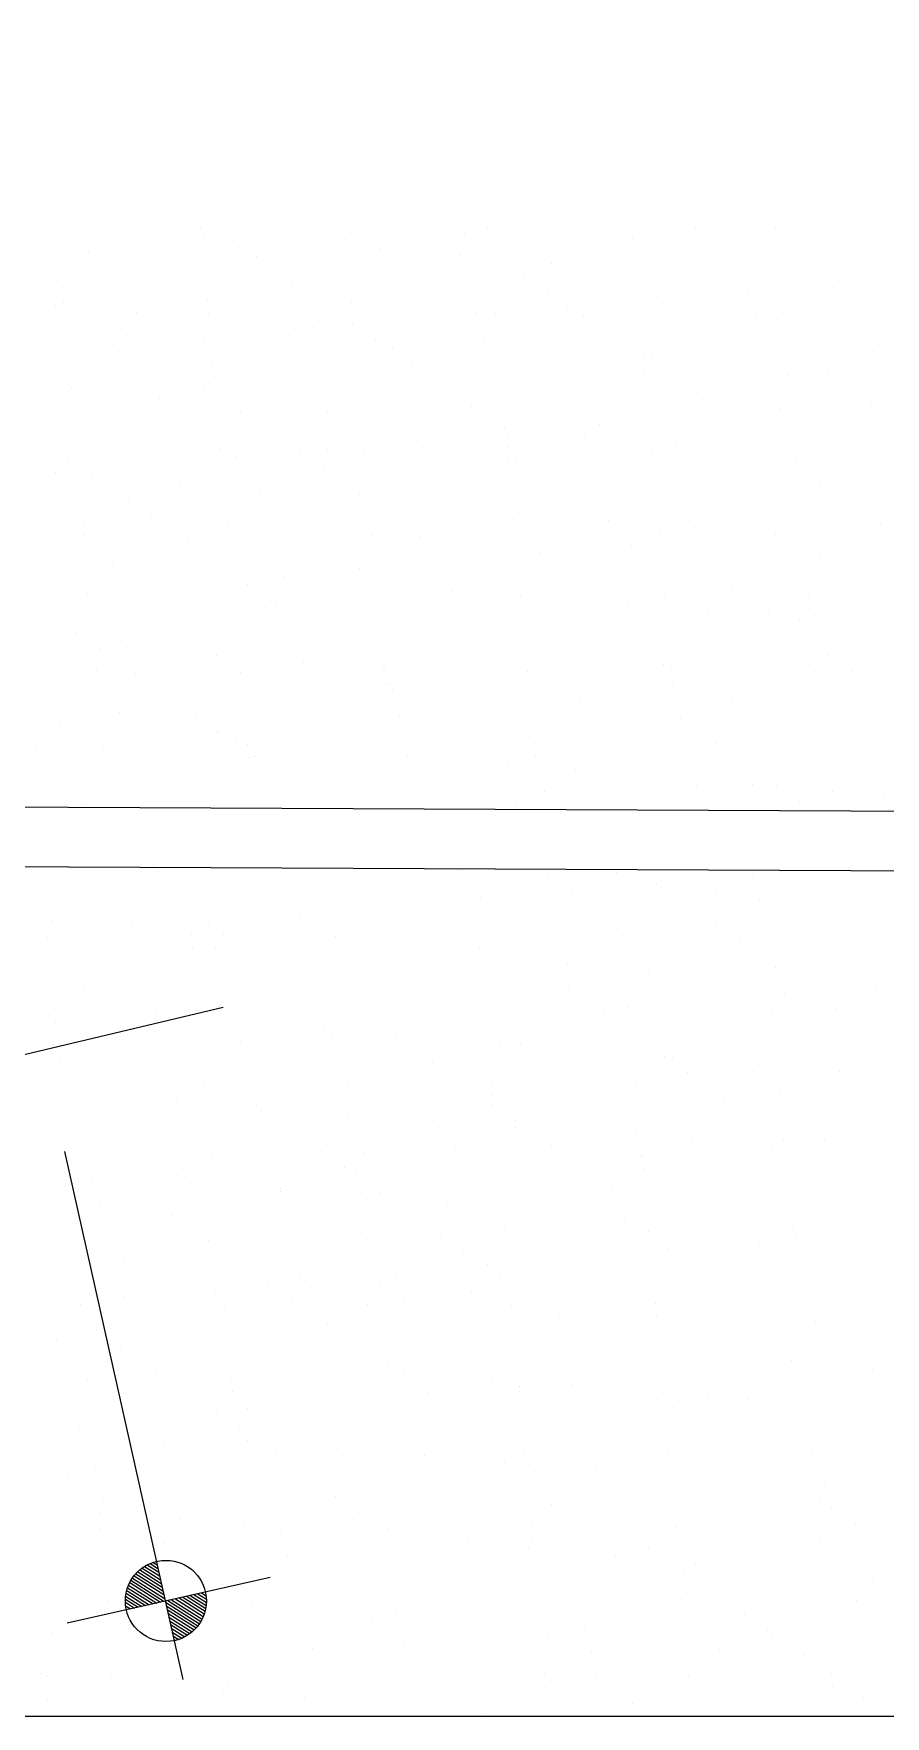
# Model space of a CAD drawing. Header units: millimetres. Extents: x 98 to 155, y -181 to 127.
# Drawn here: x 107.643 to 109.061, y 123.112 to 125.912 of the extents above; entities that cross this region are included whole.
import ezdxf
from ezdxf.enums import TextEntityAlignment as Align
from ezdxf.xclip import XClip

# ---------------------------------------------------------------- set-up
doc = ezdxf.new("R2010")
doc.units = ezdxf.units.MM
doc.header["$LTSCALE"] = 15
doc.header["$XCLIPFRAME"] = 2
doc.linetypes.add('ACAD_ISO07W100', pattern=[3, 0, -3])
doc.linetypes.add('HIDDEN', pattern=[0.375, 0.25, -0.125])
doc.layers.get('0').update_dxf_attribs({"color": 250})
for name, color, linetype in [('A-MURO BAJO', 250, 'Continuous'), ('A-PROYECCIONES', 250, 'HIDDEN'), ('DLP_VERDE', 250, 'Continuous')]:
    doc.layers.add(name, color=color, linetype=linetype)
doc.styles.add('R80', font='ARIALN.TTF', dxfattribs={"height": 2.03})

# ---------------------------------------------------------------- blocks, each defined once
blk = doc.blocks.new('A$C9f73720c')
at = {"linetype": 'Continuous'}
h = blk.add_hatch(dxfattribs=at)
h.set_pattern_fill('_USER', color=256, scale=0.0045, angle=45.009, style=0, pattern_type=0)
h.set_pattern_definition([(45.00902432, (1630.82128, 1322.0131515), (-0.003182365118, 0.003181362805), [])])
h.paths.add_polyline_path([(37.418, 128.5202), (37.4855, 128.5202, 0.409209), (37.418, 128.5865)])
h.paths.add_polyline_path([(37.3505, 128.5201, 0.004279), (37.3505, 128.519, 0.414214), (37.4181, 128.4515), (37.418, 128.5202)])
for p, q in [((37.4181, 128.3413, 0), (37.418, 128.6874, 0)), ((38.1845, 128.5203, 0), (37.2845, 128.5201, 0))]:
    blk.add_line(p, q)
blk.add_circle((37.418, 128.519, 0), 0.0675, dxfattribs=at)
at = {"layer": 'A-MURO BAJO', "ltscale": 0.5}
for p, q in [((38.6806, 135.043, 0), (36.6799, 126.098, 0)), ((38.0458, 125.7916, 0), (40.0797, 134.6873, 0)), ((40.1766, 134.6627, 0), (38.1545, 125.8181, 0))]:
    blk.add_line(p, q, dxfattribs=at)
at = {"layer": 'A-PROYECCIONES'}
blk.add_line((38.8761, 87.8303, 0), (38.1838, 142.0709, 0), dxfattribs=at)
at = {"layer": 'DLP_VERDE', "linetype": 'Continuous'}
for p, q in [((37.3007, 128.7473), (37.3007, 128.7473)), ((37.3398, 128.7401), (37.3398, 128.7401)), ((37.3451, 128.7492), (37.3451, 128.7492)), ((37.4086, 128.7164), (37.4086, 128.7164)), ((37.6897, 128.6644), (37.6897, 128.6644)), ((37.3136, 128.6306), (37.3136, 128.6306)), ((37.3188, 128.6341), (37.3188, 128.6341)), ((37.4176, 128.6169), (37.4176, 128.6169)), ((37.4396, 128.614), (37.4396, 128.614)), ((37.6553, 128.6329), (37.6553, 128.6329)), ((37.7403, 128.6172), (37.7403, 128.6172)), ((37.9002, 128.6241), (37.9002, 128.6241)), ((37.9446, 128.6261), (37.9446, 128.6261)), ((37.9725, 128.614), (37.9725, 128.614)), ((37.2844, 128.6025), (37.2844, 128.6025)), ((37.2944, 128.5959), (37.2944, 128.5959)), ((37.3273, 128.5991), (37.3273, 128.5991)), ((37.4427, 128.6029), (37.4427, 128.6029)), ((37.4872, 128.6061), (37.4872, 128.6061)), ((37.5316, 128.608), (37.5316, 128.608)), ((37.5586, 128.5984), (37.5586, 128.5984)), ((37.5861, 128.5947), (37.5861, 128.5947)), ((37.6016, 128.5837), (37.6016, 128.5837)), ((37.6626, 128.5847), (37.6626, 128.5847)), ((37.7324, 128.5954), (37.7324, 128.5954)), ((37.8807, 128.6024), (37.8807, 128.6024)), ((38.0242, 128.5942), (38.0242, 128.5942)), ((37.6846, 128.5818), (37.6846, 128.5818)), ((37.8036, 128.5661), (37.8036, 128.5661)), ((37.2307, 128.5533), (37.2307, 128.5533)), ((37.8827, 128.5318), (37.8827, 128.5318)), ((37.9076, 128.5524), (37.9076, 128.5524)), ((37.9297, 128.5495), (37.9297, 128.5495)), ((38.0487, 128.5339), (38.0487, 128.5339)), ((38.2192, 128.5306), (38.2192, 128.5306)), ((37.5118, 128.5014), (37.5118, 128.5014)), ((37.8483, 128.5002), (37.8483, 128.5002)), ((38.1527, 128.5202), (38.1527, 128.5202)), ((38.1747, 128.5173), (38.1747, 128.5173)), ((38.2937, 128.5016), (38.2937, 128.5016)), ((38.4997, 128.501), (38.4997, 128.501)), ((37.9268, 128.476), (37.9268, 128.476)), ((38.0867, 128.483), (38.0867, 128.483)), ((38.1311, 128.4849), (38.1311, 128.4849)), ((38.1655, 128.4813), (38.1655, 128.4813)), ((38.3398, 128.494), (38.3398, 128.494)), ((38.3977, 128.4879), (38.3977, 128.4879)), ((38.4197, 128.485), (38.4197, 128.485)), ((37.2509, 128.4581), (37.2509, 128.4581)), ((37.2607, 128.4469), (37.2607, 128.4469)), ((37.3051, 128.4488), (37.3051, 128.4488)), ((37.3972, 128.4588), (37.3972, 128.4588)), ((37.4774, 128.4699), (37.4774, 128.4699)), ((37.5138, 128.458), (37.5138, 128.458)), ((37.5455, 128.4658), (37.5455, 128.4658)), ((37.6737, 128.4649), (37.6737, 128.4649)), ((37.689, 128.4576), (37.689, 128.4576)), ((37.7181, 128.4669), (37.7181, 128.4669)), ((37.7946, 128.451), (37.7946, 128.451)), ((37.8353, 128.4583), (37.8353, 128.4583)), ((37.9835, 128.4653), (37.9835, 128.4653)), ((38.127, 128.4571), (38.127, 128.4571)), ((38.2733, 128.4578), (38.2733, 128.4578)), ((38.4216, 128.4648), (38.4216, 128.4648)), ((38.5387, 128.4693), (38.5387, 128.4693)), ((38.565, 128.4566), (38.565, 128.4566)), ((38.6427, 128.4557), (38.6427, 128.4557)), ((37.4236, 128.4206), (37.4236, 128.4206)), ((38.4466, 128.4294), (38.4466, 128.4294)), ((38.8506, 128.4191), (38.8506, 128.4191)), ((37.2434, 128.3997), (37.2434, 128.3997)), ((37.2654, 128.3968), (37.2654, 128.3968)), ((38.0757, 128.3991), (38.0757, 128.3991)), ((38.4122, 128.3979), (38.4122, 128.3979)), ((38.7963, 128.4134), (38.7963, 128.4134)), ((37.3844, 128.3812), (37.3844, 128.3812)), ((37.4884, 128.3675), (37.4884, 128.3675)), ((37.5105, 128.3646), (37.5105, 128.3646)), ((37.7048, 128.3687), (37.7048, 128.3687)), ((38.0413, 128.3675), (38.0413, 128.3675)), ((38.7426, 128.3642), (38.7426, 128.3642)), ((38.8777, 128.3737), (38.8777, 128.3737)), ((39.0212, 128.3654), (39.0212, 128.3654)), ((37.3338, 128.3383), (37.3338, 128.3383)), ((37.6295, 128.3489), (37.6295, 128.3489)), ((37.6704, 128.3372), (37.6704, 128.3372)), ((37.7335, 128.3352), (37.7335, 128.3352)), ((37.7555, 128.3323), (37.7555, 128.3323)), ((38.1133, 128.3348), (38.1133, 128.3348)), ((38.2732, 128.3418), (38.2732, 128.3418)), ((38.3176, 128.3437), (38.3176, 128.3437)), ((38.3585, 128.3486), (38.3585, 128.3486)), ((38.5263, 128.3528), (38.5263, 128.3528)), ((37.2103, 128.3293), (37.2103, 128.3293)), ((37.2994, 128.3068), (37.2994, 128.3068)), ((37.3538, 128.321), (37.3538, 128.321)), ((37.4472, 128.3057), (37.4472, 128.3057)), ((37.4916, 128.3077), (37.4916, 128.3077)), ((37.5001, 128.3217), (37.5001, 128.3217)), ((37.6483, 128.3287), (37.6483, 128.3287)), ((37.7003, 128.3168), (37.7003, 128.3168)), ((37.7918, 128.3205), (37.7918, 128.3205)), ((37.8602, 128.3238), (37.8602, 128.3238)), ((37.8745, 128.3167), (37.8745, 128.3167)), ((37.9046, 128.3257), (37.9046, 128.3257)), ((37.9381, 128.3212), (37.9381, 128.3212)), ((37.9875, 128.3183), (37.9875, 128.3183)), ((38.0864, 128.3282), (38.0864, 128.3282)), ((38.2299, 128.32), (38.2299, 128.32)), ((38.3761, 128.3207), (38.3761, 128.3207)), ((38.5244, 128.3277), (38.5244, 128.3277)), ((38.8276, 128.3097), (38.8276, 128.3097)), ((39.0237, 128.3123), (39.0237, 128.3123)), ((37.2873, 128.2988), (37.2873, 128.2988)), ((37.6166, 128.2879), (37.6166, 128.2879)), ((37.9785, 128.303), (37.9785, 128.303)), ((38.0005, 128.3001), (38.0005, 128.3001)), ((38.1195, 128.2844), (38.1195, 128.2844)), ((38.9316, 128.296), (38.9316, 128.296)), ((38.9537, 128.2931), (38.9537, 128.2931)), ((38.9893, 128.2808), (38.9893, 128.2808)), ((39.0371, 128.2779), (39.0371, 128.2779)), ((39.0726, 128.2774), (39.0726, 128.2774)), ((39.0815, 128.2798), (39.0815, 128.2798)), ((39.2902, 128.289), (39.2902, 128.289)), ((37.2457, 128.2575), (37.2457, 128.2575)), ((38.2235, 128.2707), (38.2235, 128.2707)), ((38.2456, 128.2678), (38.2456, 128.2678)), ((38.2687, 128.2664), (38.2687, 128.2664)), ((38.3645, 128.2521), (38.3645, 128.2521)), ((38.6052, 128.2652), (38.6052, 128.2652)), ((38.8772, 128.2709), (38.8772, 128.2709)), ((39.1766, 128.2637), (39.1766, 128.2637)), ((39.1987, 128.2608), (39.1987, 128.2608)), ((39.3065, 128.2619), (39.3065, 128.2619)), ((37.8977, 128.236), (37.8977, 128.236)), ((38.2343, 128.2348), (38.2343, 128.2348)), ((38.4685, 128.2385), (38.4685, 128.2385)), ((38.4906, 128.2356), (38.4906, 128.2356)), ((38.8323, 128.2295), (38.8323, 128.2295)), ((38.9355, 128.2315), (38.9355, 128.2315)), ((38.9806, 128.2366), (38.9806, 128.2366)), ((39.124, 128.2283), (39.124, 128.2283)), ((39.2703, 128.229), (39.2703, 128.229)), ((39.3177, 128.2452), (39.3177, 128.2452)), ((39.4186, 128.236), (39.4186, 128.236)), ((39.4217, 128.2315), (39.4217, 128.2315)), ((39.4437, 128.2286), (39.4437, 128.2286)), ((39.5621, 128.2278), (39.5621, 128.2278)), ((37.3132, 128.1922), (37.3132, 128.1922)), ((37.5268, 128.2056), (37.5268, 128.2056)), ((37.7512, 128.1916), (37.7512, 128.1916)), ((37.8633, 128.2045), (37.8633, 128.2045)), ((38.1892, 128.1911), (38.1892, 128.1911)), ((38.2998, 128.1936), (38.2998, 128.1936)), ((38.4597, 128.2006), (38.4597, 128.2006)), ((38.5041, 128.2026), (38.5041, 128.2026)), ((38.5514, 128.2159), (38.5514, 128.2159)), ((39.5627, 128.2129), (39.5627, 128.2129)), ((39.5876, 128.21), (39.5876, 128.21)), ((39.6667, 128.1992), (39.6667, 128.1992)), ((37.1559, 128.1753), (37.1559, 128.1753)), ((37.1649, 128.1851), (37.1649, 128.1851)), ((37.2103, 128.164), (37.2103, 128.164)), ((37.4566, 128.1839), (37.4566, 128.1839)), ((37.4924, 128.1741), (37.4924, 128.1741)), ((37.6029, 128.1846), (37.6029, 128.1846)), ((37.6337, 128.1646), (37.6337, 128.1646)), ((37.6781, 128.1665), (37.6781, 128.1665)), ((37.8868, 128.1756), (37.8868, 128.1756)), ((37.8947, 128.1834), (37.8947, 128.1834)), ((38.0409, 128.1841), (38.0409, 128.1841)), ((38.0467, 128.1826), (38.0467, 128.1826)), ((38.0911, 128.1845), (38.0911, 128.1845)), ((38.1805, 128.1856), (38.1805, 128.1856)), ((38.3327, 128.1829), (38.3327, 128.1829)), ((38.479, 128.1835), (38.479, 128.1835)), ((39.2167, 128.1796), (39.2167, 128.1796)), ((39.5532, 128.1784), (39.5532, 128.1784)), ((37.2207, 128.1465), (37.2207, 128.1465)), ((37.2651, 128.1485), (37.2651, 128.1485)), ((37.3143, 128.1503), (37.3143, 128.1503)), ((37.3363, 128.1474), (37.3363, 128.1474)), ((37.4738, 128.1576), (37.4738, 128.1576)), ((37.8096, 128.1552), (37.8096, 128.1552)), ((38.8458, 128.1492), (38.8458, 128.1492)), ((39.1823, 128.1481), (39.1823, 128.1481)), ((39.2236, 128.1367), (39.2236, 128.1367)), ((39.268, 128.1387), (39.268, 128.1387)), ((39.4767, 128.1478), (39.4767, 128.1478)), ((39.6365, 128.1548), (39.6365, 128.1548)), ((37.4387, 128.1248), (37.4387, 128.1248)), ((37.4553, 128.1317), (37.4553, 128.1317)), ((37.5593, 128.118), (37.5593, 128.118)), ((37.5813, 128.1151), (37.5813, 128.1151)), ((38.4616, 128.1337), (38.4616, 128.1337)), ((38.8106, 128.1187), (38.8106, 128.1187)), ((38.8113, 128.1177), (38.8113, 128.1177)), ((38.855, 128.1206), (38.855, 128.1206)), ((39.0637, 128.1297), (39.0637, 128.1297)), ((39.4995, 128.1292), (39.4995, 128.1292)), ((37.7003, 128.0995), (37.7003, 128.0995)), ((37.8043, 128.0858), (37.8043, 128.0858)), ((37.8264, 128.0829), (37.8264, 128.0829)), ((38.0907, 128.1033), (38.0907, 128.1033)), ((38.4272, 128.1021), (38.4272, 128.1021)), ((38.7888, 128.0918), (38.7888, 128.0918)), ((38.9351, 128.0924), (38.9351, 128.0924)), ((39.0834, 128.0995), (39.0834, 128.0995)), ((39.1285, 128.0988), (39.1285, 128.0988)), ((39.2269, 128.0912), (39.2269, 128.0912)), ((39.3731, 128.0919), (39.3731, 128.0919)), ((39.5214, 128.0989), (39.5214, 128.0989)), ((37.416, 128.0551), (37.416, 128.0551)), ((37.7198, 128.0729), (37.7198, 128.0729)), ((37.854, 128.0545), (37.854, 128.0545)), ((37.9454, 128.0672), (37.9454, 128.0672)), ((38.0494, 128.0535), (38.0494, 128.0535)), ((38.0563, 128.0718), (38.0563, 128.0718)), ((38.2921, 128.054), (38.2921, 128.054)), ((38.3735, 128.0529), (38.3735, 128.0529)), ((38.4863, 128.0525), (38.4863, 128.0525)), ((38.7575, 128.0788), (38.7575, 128.0788)), ((38.7576, 128.0684), (38.7576, 128.0684)), ((38.7795, 128.0759), (38.7795, 128.0759)), ((38.8985, 128.0602), (38.8985, 128.0602)), ((37.1214, 128.0474), (37.1214, 128.0474)), ((37.2677, 128.048), (37.2677, 128.048)), ((37.3489, 128.0426), (37.3489, 128.0426)), ((37.5595, 128.0468), (37.5595, 128.0468)), ((37.6854, 128.0414), (37.6854, 128.0414)), ((37.7057, 128.0475), (37.7057, 128.0475)), ((37.8202, 128.0234), (37.8202, 128.0234)), ((37.8646, 128.0253), (37.8646, 128.0253)), ((37.9975, 128.0463), (37.9975, 128.0463)), ((38.0714, 128.0506), (38.0714, 128.0506)), ((38.0733, 128.0344), (38.0733, 128.0344)), ((38.1438, 128.047), (38.1438, 128.047)), ((38.1904, 128.0349), (38.1904, 128.0349)), ((38.2332, 128.0414), (38.2332, 128.0414)), ((38.2776, 128.0434), (38.2776, 128.0434)), ((38.4355, 128.0458), (38.4355, 128.0458)), ((39.0025, 128.0465), (39.0025, 128.0465)), ((39.0245, 128.0436), (39.0245, 128.0436)), ((39.1435, 128.028), (39.1435, 128.028)), ((39.4097, 128.0469), (39.4097, 128.0469)), ((37.2473, 127.9984), (37.2473, 127.9984)), ((37.3145, 128.011), (37.3145, 128.011)), ((37.4072, 128.0054), (37.4072, 128.0054)), ((37.4516, 128.0073), (37.4516, 128.0073)), ((37.6603, 128.0164), (37.6603, 128.0164)), ((38.0026, 128.0225), (38.0026, 128.0225)), ((38.2944, 128.0213), (38.2944, 128.0213)), ((38.3164, 128.0184), (38.3164, 128.0184)), ((38.4354, 128.0027), (38.4354, 128.0027)), ((39.0387, 128.0165), (39.0387, 128.0165)), ((39.2475, 128.0143), (39.2475, 128.0143)), ((39.2695, 128.0114), (39.2695, 128.0114)), ((39.3752, 128.0154), (39.3752, 128.0154)), ((39.3885, 127.9957), (39.3885, 127.9957)), ((39.4101, 127.9956), (39.4101, 127.9956)), ((39.4545, 127.9975), (39.4545, 127.9975)), ((37.6316, 127.9921), (37.6316, 127.9921)), ((38.2837, 127.9706), (38.2837, 127.9706)), ((38.5394, 127.989), (38.5394, 127.989)), ((38.6678, 127.9862), (38.6678, 127.9862)), ((38.8372, 127.9705), (38.8372, 127.9705)), ((38.9971, 127.9775), (38.9971, 127.9775)), ((39.0043, 127.985), (39.0043, 127.985)), ((39.0415, 127.9795), (39.0415, 127.9795)), ((39.2502, 127.9886), (39.2502, 127.9886)), ((39.4925, 127.982), (39.4925, 127.982)), ((39.5146, 127.9791), (39.5146, 127.9791)), ((37.2607, 127.9618), (37.2607, 127.9618)), ((37.9128, 127.9402), (37.9128, 127.9402)), ((38.7482, 127.9629), (38.7482, 127.9629)), ((38.8917, 127.9547), (38.8917, 127.9547)), ((39.0379, 127.9553), (39.0379, 127.9553)), ((39.1862, 127.9624), (39.1862, 127.9624)), ((39.3215, 127.9661), (39.3215, 127.9661)), ((39.3297, 127.9541), (39.3297, 127.9541)), ((39.476, 127.9548), (39.476, 127.9548)), ((39.6243, 127.9618), (39.6243, 127.9618)), ((39.6336, 127.9634), (39.6336, 127.9634)), ((37.1401, 127.9331), (37.1401, 127.9331)), ((37.1622, 127.9302), (37.1622, 127.9302)), ((37.2811, 127.9145), (37.2811, 127.9145)), ((37.5188, 127.918), (37.5188, 127.918)), ((37.9569, 127.9174), (37.9569, 127.9174)), ((38.2493, 127.9391), (38.2493, 127.9391)), ((38.3949, 127.9169), (38.3949, 127.9169)), ((38.9506, 127.9357), (38.9506, 127.9357)), ((39.6026, 127.9142), (39.6026, 127.9142)), ((37.2243, 127.9102), (37.2243, 127.9102)), ((37.3705, 127.9109), (37.3705, 127.9109)), ((37.3851, 127.9008), (37.3851, 127.9008)), ((37.4072, 127.8979), (37.4072, 127.8979)), ((37.5418, 127.9099), (37.5418, 127.9099)), ((37.6623, 127.9097), (37.6623, 127.9097)), ((37.8086, 127.9104), (37.8086, 127.9104)), ((37.8784, 127.9087), (37.8784, 127.9087)), ((38.0511, 127.8841), (38.0511, 127.8841)), ((38.1003, 127.9092), (38.1003, 127.9092)), ((38.1955, 127.8898), (38.1955, 127.8898)), ((38.2466, 127.9099), (38.2466, 127.9099)), ((38.2598, 127.8933), (38.2598, 127.8933)), ((38.4197, 127.9002), (38.4197, 127.9002)), ((38.4641, 127.9022), (38.4641, 127.9022)), ((39.2317, 127.8838), (39.2317, 127.8838)), ((37.1709, 127.8795), (37.1709, 127.8795)), ((37.4338, 127.8572), (37.4338, 127.8572)), ((37.5074, 127.8783), (37.5074, 127.8783)), ((37.5262, 127.8823), (37.5262, 127.8823)), ((37.5937, 127.8642), (37.5937, 127.8642)), ((37.6302, 127.8686), (37.6302, 127.8686)), ((37.6381, 127.8661), (37.6381, 127.8661)), ((37.6522, 127.8657), (37.6522, 127.8657)), ((37.8246, 127.8595), (37.8246, 127.8595)), ((37.8468, 127.8752), (37.8468, 127.8752)), ((38.0067, 127.8822), (38.0067, 127.8822)), ((39.5682, 127.8827), (39.5682, 127.8827)), ((37.1365, 127.848), (37.1365, 127.848)), ((37.1807, 127.8461), (37.1807, 127.8461)), ((37.2251, 127.8481), (37.2251, 127.8481)), ((37.4537, 127.8291), (37.4537, 127.8291)), ((37.7712, 127.85), (37.7712, 127.85)), ((37.8752, 127.8363), (37.8752, 127.8363)), ((37.8972, 127.8334), (37.8972, 127.8334)), ((38.4767, 127.8379), (38.4767, 127.8379)), ((38.7243, 127.843), (38.7243, 127.843)), ((38.8283, 127.8293), (38.8283, 127.8293)), ((38.8608, 127.8535), (38.8608, 127.8535)), ((39.0237, 127.8294), (39.0237, 127.8294)), ((39.1836, 127.8363), (39.1836, 127.8363)), ((39.1973, 127.8523), (39.1973, 127.8523)), ((39.228, 127.8383), (39.228, 127.8383)), ((39.4367, 127.8474), (39.4367, 127.8474)), ((39.5145, 127.8334), (39.5145, 127.8334)), ((39.5966, 127.8544), (39.5966, 127.8544)), ((38.0162, 127.8177), (38.0162, 127.8177)), ((38.1057, 127.8075), (38.1057, 127.8075)), ((38.1202, 127.8041), (38.1202, 127.8041)), ((38.1423, 127.8012), (38.1423, 127.8012)), ((38.4423, 127.8064), (38.4423, 127.8064)), ((38.6107, 127.8113), (38.6107, 127.8113)), ((38.7028, 127.8188), (38.7028, 127.8188)), ((38.7706, 127.8183), (38.7706, 127.8183)), ((38.815, 127.8203), (38.815, 127.8203)), ((38.8264, 127.8219), (38.8264, 127.8219)), ((38.8504, 127.8264), (38.8504, 127.8264)), ((38.851, 127.8258), (38.851, 127.8258)), ((38.9693, 127.8108), (38.9693, 127.8108)), ((38.9945, 127.8176), (38.9945, 127.8176)), ((39.1408, 127.8182), (39.1408, 127.8182)), ((39.1435, 127.803), (39.1435, 127.803)), ((39.2891, 127.8253), (39.2891, 127.8253)), ((39.4325, 127.817), (39.4325, 127.817)), ((39.5788, 127.8177), (39.5788, 127.8177)), ((37.0828, 127.7987), (37.0828, 127.7987)), ((37.1836, 127.7814), (37.1836, 127.7814)), ((37.3271, 127.7731), (37.3271, 127.7731)), ((37.4734, 127.7738), (37.4734, 127.7738)), ((37.6217, 127.7808), (37.6217, 127.7808)), ((37.7348, 127.7772), (37.7348, 127.7772)), ((37.7651, 127.7726), (37.7651, 127.7726)), ((37.9114, 127.7733), (37.9114, 127.7733)), ((38.0597, 127.7803), (38.0597, 127.7803)), ((38.0713, 127.776), (38.0713, 127.776)), ((38.2032, 127.7721), (38.2032, 127.7721)), ((38.2613, 127.7855), (38.2613, 127.7855)), ((38.3494, 127.7728), (38.3494, 127.7728)), ((38.3653, 127.7718), (38.3653, 127.7718)), ((38.4977, 127.7798), (38.4977, 127.7798)), ((38.7726, 127.7727), (38.7726, 127.7727)), ((39.0734, 127.7971), (39.0734, 127.7971)), ((39.0954, 127.7942), (39.0954, 127.7942)), ((39.2144, 127.7785), (39.2144, 127.7785)), ((37.3639, 127.7468), (37.3639, 127.7468)), ((37.7004, 127.7456), (37.7004, 127.7456)), ((38.3873, 127.7689), (38.3873, 127.7689)), ((38.3885, 127.7571), (38.3885, 127.7571)), ((38.4463, 127.7521), (38.4463, 127.7521)), ((39.3184, 127.7648), (39.3184, 127.7648)), ((39.3404, 127.7619), (39.3404, 127.7619)), ((39.4247, 127.7511), (39.4247, 127.7511)), ((39.4594, 127.7462), (39.4594, 127.7462)), ((37.3295, 127.7153), (37.3295, 127.7153)), ((37.6203, 127.716), (37.6203, 127.716)), ((37.7802, 127.723), (37.7802, 127.723)), ((37.8246, 127.7249), (37.8246, 127.7249)), ((38.0176, 127.7268), (38.0176, 127.7268)), ((38.0333, 127.7341), (38.0333, 127.7341)), ((38.1932, 127.741), (38.1932, 127.741)), ((38.2376, 127.743), (38.2376, 127.743)), ((39.0538, 127.7208), (39.0538, 127.7208)), ((39.3903, 127.7196), (39.3903, 127.7196)), ((39.5634, 127.7326), (39.5634, 127.7326)), ((37.107, 127.6973), (37.107, 127.6973)), ((37.2073, 127.698), (37.2073, 127.698)), ((37.3672, 127.705), (37.3672, 127.705)), ((37.4116, 127.7069), (37.4116, 127.7069)), ((37.6467, 127.6964), (37.6467, 127.6964)), ((38.6828, 127.6904), (38.6828, 127.6904)), ((38.9539, 127.6887), (38.9539, 127.6887)), ((39.0193, 127.6892), (39.0193, 127.6892)), ((39.2102, 127.6882), (39.2102, 127.6882)), ((39.3701, 127.6952), (39.3701, 127.6952)), ((39.3919, 127.6882), (39.3919, 127.6882)), ((39.4145, 127.6971), (39.4145, 127.6971)), ((37.211, 127.6836), (37.211, 127.6836)), ((37.233, 127.6807), (37.233, 127.6807)), ((37.2757, 127.666), (37.2757, 127.666)), ((37.352, 127.6651), (37.352, 127.6651)), ((38.2987, 127.6748), (38.2987, 127.6748)), ((38.5885, 127.6611), (38.5885, 127.6611)), ((38.6593, 127.681), (38.6593, 127.681)), ((38.7972, 127.6702), (38.7972, 127.6702)), ((38.8056, 127.6816), (38.8056, 127.6816)), ((38.9571, 127.6771), (38.9571, 127.6771)), ((39.0015, 127.6791), (39.0015, 127.6791)), ((39.0973, 127.6804), (39.0973, 127.6804)), ((39.2436, 127.6811), (39.2436, 127.6811)), ((39.3365, 127.6704), (39.3365, 127.6704)), ((39.5354, 127.6799), (39.5354, 127.6799)), ((37.1382, 127.6372), (37.1382, 127.6372)), ((37.2865, 127.6443), (37.2865, 127.6443)), ((37.4299, 127.636), (37.4299, 127.636)), ((37.456, 127.6514), (37.456, 127.6514)), ((37.478, 127.6485), (37.478, 127.6485)), ((37.5762, 127.6367), (37.5762, 127.6367)), ((37.597, 127.6328), (37.597, 127.6328)), ((37.7245, 127.6437), (37.7245, 127.6437)), ((37.868, 127.6355), (37.868, 127.6355)), ((37.9278, 127.6445), (37.9278, 127.6445)), ((38.0143, 127.6362), (38.0143, 127.6362)), ((38.1625, 127.6432), (38.1625, 127.6432)), ((38.2643, 127.6433), (38.2643, 127.6433)), ((38.306, 127.635), (38.306, 127.635)), ((38.4523, 127.6357), (38.4523, 127.6357)), ((38.6484, 127.6589), (38.6484, 127.6589)), ((38.9656, 127.64), (38.9656, 127.64)), ((37.5569, 127.6141), (37.5569, 127.6141)), ((37.701, 127.6191), (37.701, 127.6191)), ((37.7231, 127.6162), (37.7231, 127.6162)), ((37.8934, 127.6129), (37.8934, 127.6129)), ((38.5947, 127.6096), (38.5947, 127.6096)), ((38.6542, 127.6121), (38.6542, 127.6121)), ((38.6762, 127.6092), (38.6762, 127.6092)), ((37.1859, 127.5837), (37.1859, 127.5837)), ((37.5225, 127.5826), (37.5225, 127.5826)), ((37.8421, 127.6005), (37.8421, 127.6005)), ((37.9461, 127.5869), (37.9461, 127.5869)), ((37.9667, 127.5818), (37.9667, 127.5818)), ((37.9681, 127.584), (37.9681, 127.584)), ((38.0111, 127.5838), (38.0111, 127.5838)), ((38.2106, 127.5941), (38.2106, 127.5941)), ((38.2198, 127.5929), (38.2198, 127.5929)), ((38.3797, 127.5999), (38.3797, 127.5999)), ((38.4241, 127.6018), (38.4241, 127.6018)), ((38.7952, 127.5936), (38.7952, 127.5936)), ((38.8992, 127.5799), (38.8992, 127.5799)), ((38.9212, 127.577), (38.9212, 127.577)), ((39.2467, 127.5881), (39.2467, 127.5881)), ((37.1515, 127.5522), (37.1515, 127.5522)), ((37.1851, 127.5477), (37.1851, 127.5477)), ((37.3938, 127.5568), (37.3938, 127.5568)), ((37.5537, 127.5638), (37.5537, 127.5638)), ((37.5981, 127.5657), (37.5981, 127.5657)), ((37.8068, 127.5749), (37.8068, 127.5749)), ((37.8396, 127.5637), (37.8396, 127.5637)), ((38.0871, 127.5683), (38.0871, 127.5683)), ((38.1911, 127.5546), (38.1911, 127.5546)), ((38.2131, 127.5517), (38.2131, 127.5517)), ((38.6187, 127.5521), (38.6187, 127.5521)), ((38.8758, 127.5577), (38.8758, 127.5577)), ((39.0402, 127.5613), (39.0402, 127.5613)), ((39.0567, 127.5516), (39.0567, 127.5516)), ((39.1442, 127.5476), (39.1442, 127.5476)), ((39.2123, 127.5565), (39.2123, 127.5565)), ((39.4947, 127.551), (39.4947, 127.551)), ((37.1407, 127.5458), (37.1407, 127.5458)), ((37.4687, 127.5333), (37.4687, 127.5333)), ((38.3321, 127.536), (38.3321, 127.536)), ((38.4361, 127.5223), (38.4361, 127.5223)), ((38.7621, 127.5439), (38.7621, 127.5439)), ((38.775, 127.5199), (38.775, 127.5199)), ((38.8414, 127.5262), (38.8414, 127.5262)), ((38.9084, 127.5445), (38.9084, 127.5445)), ((38.9837, 127.529), (38.9837, 127.529)), ((39.1436, 127.536), (39.1436, 127.536)), ((39.1663, 127.5447), (39.1663, 127.5447)), ((39.188, 127.5379), (39.188, 127.5379)), ((39.2002, 127.5433), (39.2002, 127.5433)), ((39.2852, 127.529), (39.2852, 127.529)), ((39.3465, 127.544), (39.3465, 127.544)), ((39.3967, 127.547), (39.3967, 127.547)), ((39.5295, 127.5377), (39.5295, 127.5377)), ((37.0947, 127.4995), (37.0947, 127.4995)), ((37.0978, 127.503), (37.0978, 127.503)), ((37.241, 127.5001), (37.241, 127.5001)), ((37.3893, 127.5072), (37.3893, 127.5072)), ((37.5328, 127.4989), (37.5328, 127.4989)), ((37.6791, 127.4996), (37.6791, 127.4996)), ((37.8273, 127.5066), (37.8273, 127.5066)), ((37.9708, 127.4984), (37.9708, 127.4984)), ((38.1171, 127.4991), (38.1171, 127.4991)), ((38.1208, 127.5118), (38.1208, 127.5118)), ((38.2654, 127.5061), (38.2654, 127.5061)), ((38.4088, 127.4979), (38.4088, 127.4979)), ((38.5707, 127.511), (38.5707, 127.511)), ((38.7306, 127.5179), (38.7306, 127.5179)), ((39.1586, 127.5073), (39.1586, 127.5073)), ((39.3892, 127.5154), (39.3892, 127.5154)), ((39.4113, 127.5124), (39.4113, 127.5124)), ((39.5303, 127.4968), (39.5303, 127.4968)), ((37.0368, 127.4664), (37.0368, 127.4664)), ((37.0589, 127.4635), (37.0589, 127.4635)), ((37.7498, 127.4814), (37.7498, 127.4814)), ((38.0864, 127.4802), (38.0864, 127.4802)), ((38.7876, 127.4769), (38.7876, 127.4769)), ((37.1778, 127.4479), (37.1778, 127.4479)), ((37.3789, 127.451), (37.3789, 127.451)), ((37.7154, 127.4499), (37.7154, 127.4499)), ((38.1532, 127.4407), (38.1532, 127.4407)), ((38.1976, 127.4426), (38.1976, 127.4426)), ((38.4035, 127.4614), (38.4035, 127.4614)), ((38.4063, 127.4517), (38.4063, 127.4517)), ((39.4397, 127.4554), (39.4397, 127.4554)), ((37.008, 127.4207), (37.008, 127.4207)), ((37.2819, 127.4342), (37.2819, 127.4342)), ((37.3039, 127.4313), (37.3039, 127.4313)), ((37.3445, 127.4195), (37.3445, 127.4195)), ((37.4229, 127.4156), (37.4229, 127.4156)), ((37.5803, 127.4156), (37.5803, 127.4156)), ((37.7402, 127.4226), (37.7402, 127.4226)), ((37.7846, 127.4246), (37.7846, 127.4246)), ((37.9933, 127.4337), (37.9933, 127.4337)), ((38.0326, 127.431), (38.0326, 127.431)), ((38.5732, 127.408), (38.5732, 127.408)), ((38.7215, 127.415), (38.7215, 127.415)), ((39.0113, 127.4074), (39.0113, 127.4074)), ((39.0688, 127.425), (39.0688, 127.425)), ((39.1595, 127.4145), (39.1595, 127.4145)), ((39.4053, 127.4238), (39.4053, 127.4238)), ((37.1674, 127.3976), (37.1674, 127.3976)), ((37.3272, 127.4046), (37.3272, 127.4046)), ((37.3716, 127.4065), (37.3716, 127.4065)), ((37.5269, 127.4019), (37.5269, 127.4019)), ((37.5489, 127.399), (37.5489, 127.399)), ((37.6617, 127.4006), (37.6617, 127.4006)), ((37.6679, 127.3833), (37.6679, 127.3833)), ((38.6978, 127.3946), (38.6978, 127.3946)), ((38.865, 127.4068), (38.865, 127.4068)), ((39.0344, 127.3935), (39.0344, 127.3935)), ((39.1702, 127.3878), (39.1702, 127.3878)), ((39.303, 127.4062), (39.303, 127.4062)), ((39.3301, 127.3948), (39.3301, 127.3948)), ((39.3745, 127.3967), (39.3745, 127.3967)), ((39.4493, 127.4069), (39.4493, 127.4069)), ((37.1976, 127.3624), (37.1976, 127.3624)), ((37.2908, 127.3703), (37.2908, 127.3703)), ((37.3439, 127.363), (37.3439, 127.363)), ((37.4921, 127.3701), (37.4921, 127.3701)), ((37.6356, 127.3618), (37.6356, 127.3618)), ((37.7719, 127.3697), (37.7719, 127.3697)), ((37.7819, 127.3625), (37.7819, 127.3625)), ((37.7939, 127.3668), (37.7939, 127.3668)), ((37.9302, 127.3695), (37.9302, 127.3695)), ((38.0737, 127.3613), (38.0737, 127.3613)), ((38.2199, 127.362), (38.2199, 127.362)), ((38.3137, 127.3791), (38.3137, 127.3791)), ((38.3682, 127.369), (38.3682, 127.369)), ((38.5485, 127.3607), (38.5485, 127.3607)), ((38.621, 127.3764), (38.621, 127.3764)), ((38.6634, 127.3631), (38.6634, 127.3631)), ((38.725, 127.3627), (38.725, 127.3627)), ((38.7471, 127.3598), (38.7471, 127.3598)), ((38.7572, 127.3698), (38.7572, 127.3698)), ((38.9171, 127.3768), (38.9171, 127.3768)), ((38.9615, 127.3787), (38.9615, 127.3787)), ((39.3515, 127.3746), (39.3515, 127.3746)), ((37.9129, 127.3511), (37.9129, 127.3511)), ((37.9428, 127.3487), (37.9428, 127.3487)), ((38.0169, 127.3374), (38.0169, 127.3374)), ((38.039, 127.3345), (38.039, 127.3345)), ((38.2793, 127.3476), (38.2793, 127.3476)), ((38.8661, 127.3441), (38.8661, 127.3441)), ((38.9701, 127.3304), (38.9701, 127.3304)), ((38.9806, 127.3442), (38.9806, 127.3442)), ((38.9921, 127.3275), (38.9921, 127.3275)), ((37.5719, 127.3183), (37.5719, 127.3183)), ((37.9084, 127.3172), (37.9084, 127.3172)), ((38.158, 127.3188), (38.158, 127.3188)), ((38.2256, 127.2983), (38.2256, 127.2983)), ((38.262, 127.3051), (38.262, 127.3051)), ((38.284, 127.3022), (38.284, 127.3022)), ((38.3397, 127.2995), (38.3397, 127.2995)), ((38.3841, 127.3014), (38.3841, 127.3014)), ((38.6097, 127.3139), (38.6097, 127.3139)), ((39.1111, 127.3118), (39.1111, 127.3118)), ((39.2151, 127.2982), (39.2151, 127.2982)), ((39.2371, 127.2952), (39.2371, 127.2952)), ((37.5375, 127.2868), (37.5375, 127.2868)), ((37.7668, 127.2745), (37.7668, 127.2745)), ((37.8547, 127.2679), (37.8547, 127.2679)), ((37.9267, 127.2815), (37.9267, 127.2815)), ((37.9711, 127.2834), (37.9711, 127.2834)), ((38.1798, 127.2925), (38.1798, 127.2925)), ((38.5298, 127.2702), (38.5298, 127.2702)), ((38.6761, 127.2709), (38.6761, 127.2709)), ((38.8244, 127.2779), (38.8244, 127.2779)), ((38.9678, 127.2697), (38.9678, 127.2697)), ((39.1141, 127.2703), (39.1141, 127.2703)), ((39.2618, 127.2923), (39.2618, 127.2923)), ((39.2624, 127.2774), (39.2624, 127.2774)), ((39.3561, 127.2796), (39.3561, 127.2796)), ((39.4059, 127.2691), (39.4059, 127.2691)), ((37.5581, 127.2654), (37.5581, 127.2654)), ((38.8908, 127.2619), (38.8908, 127.2619)), ((39.2273, 127.2608), (39.2273, 127.2608)), ((39.3567, 127.2466), (39.3567, 127.2466)), ((39.4601, 127.2659), (39.4601, 127.2659)), ((37.7385, 127.2247), (37.7385, 127.2247)), ((37.8847, 127.2254), (37.8847, 127.2254)), ((38.033, 127.2324), (38.033, 127.2324)), ((38.1358, 127.216), (38.1358, 127.216)), ((38.1765, 127.2242), (38.1765, 127.2242)), ((38.3228, 127.2249), (38.3228, 127.2249)), ((38.5199, 127.2316), (38.5199, 127.2316)), ((38.6906, 127.2176), (38.6906, 127.2176)), ((38.735, 127.2195), (38.735, 127.2195)), ((38.8564, 127.2304), (38.8564, 127.2304)), ((38.9437, 127.2286), (38.9437, 127.2286)), ((39.1036, 127.2356), (39.1036, 127.2356)), ((39.148, 127.2375), (39.148, 127.2375)), ((39.1736, 127.2115), (39.1736, 127.2115)), ((38.1014, 127.1845), (38.1014, 127.1845)), ((38.4855, 127.2), (38.4855, 127.2)), ((38.5307, 127.2106), (38.5307, 127.2106)), ((38.8027, 127.1812), (38.8027, 127.1812)), ((39.4547, 127.1596), (39.4547, 127.1596)), ((38.1132, 127.1403), (38.1132, 127.1403)), ((38.1576, 127.1422), (38.1576, 127.1422)), ((38.4892, 127.1413), (38.4892, 127.1413)), ((38.5509, 127.1455), (38.5509, 127.1455)), ((38.5729, 127.1426), (38.5729, 127.1426)), ((38.6326, 127.1331), (38.6326, 127.1331)), ((38.7789, 127.1338), (38.7789, 127.1338)), ((38.9272, 127.1408), (38.9272, 127.1408)), ((39.0707, 127.1326), (39.0707, 127.1326)), ((39.0838, 127.1293), (39.0838, 127.1293)), ((39.2169, 127.1332), (39.2169, 127.1332)), ((39.3652, 127.1403), (39.3652, 127.1403)), ((39.4203, 127.1281), (39.4203, 127.1281)), ((38.6919, 127.1269), (38.6919, 127.1269)), ((38.7959, 127.1132), (38.7959, 127.1132)), ((38.8179, 127.1103), (38.8179, 127.1103)), ((38.7129, 127.0989), (38.7129, 127.0989)), ((38.8771, 127.0764), (38.8771, 127.0764)), ((38.9215, 127.0783), (38.9215, 127.0783)), ((38.9369, 127.0946), (38.9369, 127.0946)), ((39.0409, 127.081), (39.0409, 127.081)), ((39.0494, 127.0977), (39.0494, 127.0977)), ((39.063, 127.078), (39.063, 127.078)), ((39.1302, 127.0874), (39.1302, 127.0874)), ((39.2901, 127.0944), (39.2901, 127.0944)), ((39.3345, 127.0964), (39.3345, 127.0964)), ((39.3666, 127.0788), (39.3666, 127.0788)), ((38.4641, 127.0584), (38.4641, 127.0584)), ((38.5085, 127.0603), (38.5085, 127.0603)), ((38.6785, 127.0674), (38.6785, 127.0674)), ((38.7172, 127.0694), (38.7172, 127.0694)), ((38.9956, 127.0485), (38.9956, 127.0485)), ((39.1819, 127.0624), (39.1819, 127.0624)), ((39.286, 127.0487), (39.286, 127.0487)), ((39.308, 127.0458), (39.308, 127.0458)), ((39.427, 127.0301), (39.427, 127.0301)), ((38.8817, 126.9967), (38.8817, 126.9967)), ((39.03, 127.0037), (39.03, 127.0037)), ((39.1735, 126.9955), (39.1735, 126.9955)), ((39.2768, 126.9966), (39.2768, 126.9966)), ((39.3198, 126.9961), (39.3198, 126.9961)), ((38.9058, 126.9662), (38.9058, 126.9662)), ((39.2424, 126.965), (39.2424, 126.965)), ((39.0636, 126.9352), (39.0636, 126.9352)), ((39.108, 126.9372), (39.108, 126.9372)), ((39.3167, 126.9463), (39.3167, 126.9463)), ((39.1886, 126.9158), (39.1886, 126.9158))]:
    blk.add_line(p, q, dxfattribs=at)
at = {"style": 'R80'}
for height, rotation, p in [(0.09, 0.009, (39.554, 141.0046, 0)), (0.09, 0.009, (45.7984, 139.3226, 0)), (0.09, 0.009, (50.4634, 135.3578, 0)), (0.09, 0.009, (41.9784, 129.0436, 0)), (0.09, 0.009, (37.8409, 128.6089, 0)), (0.09, 0.009, (35.483, 116.3582, 0)), (0.09, 0.009, (63.0395, 116.3253, 0)), (0.09, 0.009, (38.5607, 113.6321, 0)), (0.09, 0.009, (45.1292, 84.3757, 0)), (0.09, 0.009, (43.9111, 83.9335, 0)), (0.09, 0.009, (43.1485, 83.401, 0)), (0.09, 0.009, (28.0067, 80.1071, 0)), (0.09, 0.009, (44.3753, 79.9046, 0)), (0.09, 0.009, (55.151, 79.2173, 0)), (0.09, 0.009, (38.2608, 76.0049)), (0.09, 0.009, (39.0036, 75.5558)), (0.09, 0.009, (27.5137, 75.2133, 0)), (0.09, 0.009, (27.5137, 75.2133, 0)), (0.09, 0.009, (39.8519, 75.1543)), (0.09, 0.009, (25.3599, 70.2709, 0)), (0.09, 0.009, (32.1646, 69.192, 0)), (0.09, 0.009, (32.1646, 69.192, 0)), (0.09, 0.009, (26.9947, 68.6392, 0)), (0.09, 0.009, (59.8504, 67.3859, 0)), (0.09, 0.009, (24.839, 65.5107, 0)), (0.09, 0.009, (24.839, 65.5107, 0)), (0.09, 0.009, (33.5008, 60.261, 0)), (0.09, 0.009, (33.5008, 60.261, 0)), (0.09, 347.3908, (17.1069, 59.2726, 0)), (0.09, 0.009, (26.4708, 59.2035, 0)), (0.09, 0.009, (26.4708, 59.2035, 0)), (0.09, 0.009, (23.1216, 58.7685, 0)), (0.09, 0.009, (23.1216, 58.7685, 0)), (0.09, 0.009, (27.6632, 55.3959, 0)), (0.09, 0.009, (27.6632, 55.3959, 0)), (0.09, 0.009, (22.2239, 54.9818, 0)), (0.09, 0.009, (22.2239, 54.9818, 0)), (0.09, 0.009, (65.7174, 53.5803, 0)), (0.09, 0.009, (38.377, 51.7166, 0)), (0.09, 0.009, (38.377, 51.7166, 0)), (0.09, 0.009, (21.0294, 51.3767, 0)), (0.09, 0.009, (21.0294, 51.3767, 0)), (0.09, 0.009, (29.4091, 50.8876, 0)), (0.09, 0.009, (29.4091, 50.8876, 0)), (0.09, 0.009, (22.5184, 48.0808, 0)), (0.09, 0.009, (22.5184, 48.0808, 0)), (0.09, 0.009, (32.8305, 47.9478, 0)), (0.09, 0.009, (38.6414, 47.9238, 0)), (0.09, 1.5576, (45.5013, 47.0033, 0)), (0.09, 1.5576, (45.5013, 47.0033, 0)), (0.09, 1.5576, (42.9613, 45.8781, 0)), (0.09, 0.009, (31.2252, 43.4352, 0)), (0.09, 0.009, (31.2252, 43.4352, 0)), (0.09, 0.009, (24.8291, 43.3056, 0)), (0.09, 0.009, (24.8291, 43.3056, 0)), (0.09, 0.009, (28.8684, 42.6092, 0)), (0.09, 0.009, (28.8684, 42.6092, 0)), (0.09, 0.009, (46.0815, 42.4048, 0)), (0.09, 0.009, (19.0307, 42.0559, 0)), (0.09, 0.009, (19.0307, 42.0559, 0)), (0.09, 0.009, (70.9067, 41.0329, 0)), (0.09, 0.009, (22.7765, 38.7407, 0)), (0.09, 0.009, (22.7765, 38.7407, 0)), (0.09, 0.009, (17.8952, 37.4624, 0)), (0.09, 0.009, (17.8952, 37.4624, 0)), (0.09, 0.009, (25.8226, 33.2142, 0)), (0.09, 0.009, (21.5027, 31.2754, 0)), (0.1403, 0.009, (43.0178, 29.8778, 0)), (0.09, 0.009, (24.3978, 29.2659, 0)), (0.09, 0.009, (49.7565, 29.0287, 0)), (0.09, 0.009, (16.51, 28.4123, 0)), (0.09, 0.009, (16.51, 28.4123, 0)), (0.09, 0.009, (40.7946, 24.893, 0)), (0.09, 0.009, (18.1268, 23.6374, 0)), (0.09, 0.009, (20.346, 20.3291, 0)), (0.09, 0.009, (38.3365, 19.4632, 0)), (0.09, 0.009, (18.2869, 15.9828, 0)), (0.09, 0.009, (36.6694, 12.5977, 0)), (0.09, 337.7998, (24.7536, 11.2334, 0)), (0.09, 0.009, (33.5928, 10.3508, 0)), (0.09, 337.7998, (21.6109, 10.1247, 0)), (0.09, 337.7998, (16.5605, 9.5998, 0)), (0.09, 337.7998, (29.9414, 8.9534, 0)), (0.09, 337.7998, (31.6402, 7.9561, 0)), (0.09, 337.7998, (26.736, 7.7966, 0)), (0.09, 337.7998, (32.0288, 7.0232, 0)), (0.09, 0.009, (16.5347, 5.5678, 0)), (0.09, 0.009, (23.3239, 5.5763, 0)), (0.09, 0.009, (34.4718, 3.6379, 0))]:
    blk.add_attdef('N.P.T.+0.00', text='', height=height, rotation=rotation, dxfattribs=at).set_placement(p, align=Align.MIDDLE_CENTER)
for p in [(49.9263, 138.2431, 0), (56.6904, 136.252, 0), (60.5336, 135.5237, 0), (42.6322, 135.1839), (58.3591, 133.6514, 0), (46.2516, 126.9171), (67.6439, 125.1529), (62.2762, 107.4327), (41.3341, 103.0918, 0), (58.4477, 100.4887, -0.2526), (35.1548, 97.8545, 0), (58.3053, 94.9071, 0), (31.2618, 93.9445, 0), (38.1161, 91.318), (54.6279, 88.218, 0), (17.9393, 86.8861, 0), (34.7444, 85.6148, 0), (54.6869, 83.8861, 0), (35.5048, 81.4636, 0), (34.6534, 76.9929, 0), (59.6668, 73.2509), (40.4113, 65.8421, 0), (43.5611, 65.2125, 0), (64.4681, 61.3857), (43.9111, 51.4927, 0), (32.9744, 51.0828, 0), (48.0327, 50.0735, 0), (69.3242, 50.0814, 0), (52.9599, 39.4701, 0), (74.4159, 35.7467, 0)]:
    blk.add_attdef('N.P.T.+0.00', text='', height=0.2109, dxfattribs=at).set_placement(p, align=Align.MIDDLE_CENTER)

msp = doc.modelspace()

# ---------------------------------------------------------------- block references
at = {"linetype": 'ACAD_ISO07W100', "ltscale": 5}
ref = msp.add_blockref('A$C9f73720c', (241.452, 114.8591), dxfattribs=dict(at, rotation=102.6156181418625))
XClip(ref).set_block_clipping_path([(22.1542253106, 140.4101169162), (10.3600901397, 87.7136669306), (29.6608346476, 83.3939150368), (41.4549698184, 136.0903650224)])

doc.saveas('drawing.dxf')
